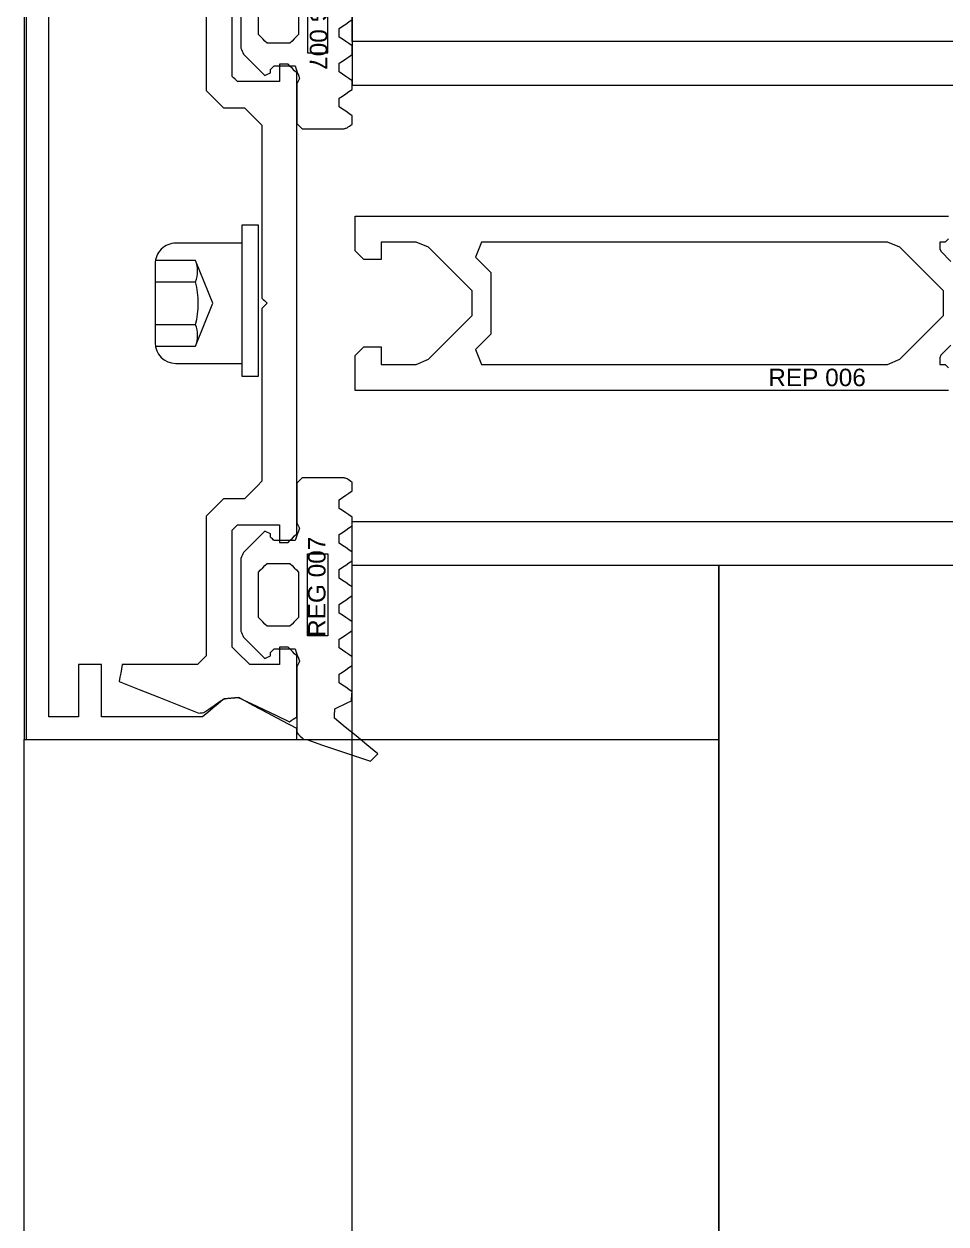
# Model space of a CAD drawing. Header units: millimetres. Extents: x 97 to 214665, y -4577 to 61202.
# Drawn here: x 189798.1 to 189850.9, y 22347.2 to 22416 of the extents above; entities that cross this region are included whole.
import ezdxf

# ---------------------------------------------------------------- set-up
doc = ezdxf.new("R2010")
doc.units = ezdxf.units.MM
for name, color, linetype, lineweight in [('A-GLAZ-____-MCUT', 151, 'Continuous', 9), ('A-GLAZ-____-OTLN', 151, 'Continuous', 9), ('A-GLAZ-CURT-OTLN', 52, 'Continuous', 9), ('A-GLAZ-CWMG-MCUT', 51, 'Continuous', 9), ('A-GLAZ-CWMG-OTLN', 51, 'Continuous', 9), ('G-XREF-____-OTLN', 8, 'Continuous', 9)]:
    doc.layers.add(name, color=color, linetype=linetype, lineweight=lineweight)
doc.styles.add('Arial', font='arial.ttf', dxfattribs={"height": 1})

# ---------------------------------------------------------------- blocks, each defined once
blk = doc.blocks.new('PNS_Панель прямоугольная2 - Нр_Стекло - 40мм-39389679-О_АИ_ПП_4_200_Целиком')
at = {"layer": 'A-GLAZ-____-OTLN', "lineweight": 5}
h = blk.add_hatch(dxfattribs=at)
h.set_pattern_fill('FP_125', color=256, style=0, pattern_type=2)
h.set_pattern_definition([(135, (21812.5, -132439.8), (-282.8427, -282.8427), [200, -600]), (135, (21912.5, -132639.8), (-282.8427, -282.8427), [600, -200]), (135, (22012.5, -132239.8), (-282.8427, -282.8427), [200, -600])])
h.paths.add_polyline_path([(472.5, 0), (472.5, 21), (462.5, 21), (462.5, 40), (-462.5, 40), (-462.5, 21), (-472.5, 21), (-472.5, 0), (462.5, 0)])
at = {"layer": 'A-GLAZ-____-MCUT', "color": 10, "lineweight": 5}
blk.add_line((472.5, 0), (-472.5, 0), dxfattribs=at)
at = {"layer": 'A-GLAZ-____-OTLN', "color": 10, "lineweight": 5}
blk.add_line((-472.5, 0), (472.5, 0), dxfattribs=at)
blk = doc.blocks.new('Прямоугольный импост - Рядовой 50х200-39389414-О_АИ_ПП_4_200_Целиком')
at = {"layer": 'A-GLAZ-CWMG-OTLN', "color": 10, "lineweight": 5}
for p, q in [((132300, 21449.999), (132300, 22374.999)), ((132318.8, 22374.999), (132339.8, 22374.999)), ((132318.8, 21449.999), (132318.8, 22374.999))]:
    blk.add_line(p, q, dxfattribs=at)
blk = doc.blocks.new('Прямоугольный импост - Рядовой 50х200-V84-О_АИ_ПП_4_200_Целиком')
at = {"layer": 'A-GLAZ-CWMG-MCUT', "color": 90}
for p, q in [((0, 39.8), (-50, 39.8)), ((-50, 39.8), (-50, 21)), ((-50, 21), (-40, 21)), ((-40, 21), (-40, -21)), ((-10, -21), (-10, 21)), ((-10, 21), (0, 21))]:
    blk.add_line(p, q, dxfattribs=at)
blk = doc.blocks.new('Прямоугольный импост - 200_dwg-17677014-О_АИ_ПП_4_200_Целиком')
at = {"layer": 'G-XREF-____-OTLN', "color": 10, "lineweight": 5}
for p, q in [((227995.227, 196719.511), (227995.227, 196721.831)), ((227997.677, 196719.511), (227997.677, 196721.831)), ((227994.193, 196719.511), (227998.711, 196719.511))]:
    blk.add_line(p, q, dxfattribs=at)
at = {"layer": 'G-XREF-____-OTLN', "color": 10, "lineweight": 5, "flags": 128}
for points in [[(227998.855, 196765.1), (227999.429, 196764.526), (227999.571, 196764.468), (227999.952, 196764.468), (227999.952, 196764.768), (228000.152, 196764.968)], [(228001.452, 196764.968), (228001.452, 196730.967), (227999.452, 196730.967), (227998.952, 196731.467), (227998.952, 196732.467), (227999.952, 196732.467), (227999.952, 196734.468), (227999.659, 196735.175), (227997.159, 196737.675), (227995.745, 196737.675), (227993.245, 196735.175), (227992.952, 196734.468), (227992.952, 196732.467), (227993.952, 196732.467), (227993.952, 196731.467), (227993.452, 196730.967), (227991.452, 196730.967), (227991.452, 196764.968)], [(227992.752, 196764.968), (227992.952, 196764.768), (227992.952, 196764.468), (227993.334, 196764.468), (227993.475, 196764.526), (227994.049, 196765.1)], [(227971.852, 196730.798), (227983.952, 196730.798), (227983.952, 196772.798), (227982.452, 196772.798)], [(228021.053, 196730.798), (228008.952, 196730.798), (228008.952, 196772.798), (228010.452, 196772.798)], [(228022.264, 196732.263), (228021.752, 196731.644), (228021.241, 196731.025), (228020.729, 196730.407), (228020.217, 196729.788)], [(228022.69, 196731.847), (228022.584, 196731.951), (228022.477, 196732.055), (228022.371, 196732.159), (228022.264, 196732.263)], [(228021.452, 196728.196), (228021.762, 196729.109), (228022.071, 196730.021), (228022.381, 196730.934), (228022.69, 196731.847)], [(227980.705, 196730.06), (227980.578, 196730.244), (227980.452, 196730.429), (227980.326, 196730.614), (227980.2, 196730.798)], [(227981.705, 196730.798), (227981.578, 196730.614), (227981.452, 196730.429), (227981.326, 196730.244), (227981.2, 196730.06)], [(227982.2, 196730.798), (227982.076, 196730.798), (227981.952, 196730.798), (227981.828, 196730.798), (227981.705, 196730.798)], [(227982.705, 196730.06), (227982.578, 196730.244), (227982.452, 196730.429), (227982.326, 196730.614), (227982.2, 196730.798)], [(227983.705, 196730.798), (227983.578, 196730.614), (227983.452, 196730.429), (227983.326, 196730.244), (227983.2, 196730.06)], [(227984.2, 196730.798), (227984.076, 196730.798), (227983.952, 196730.798), (227983.828, 196730.798), (227983.705, 196730.798)], [(227984.705, 196730.06), (227984.578, 196730.244), (227984.452, 196730.429), (227984.326, 196730.614), (227984.2, 196730.798)], [(227985.705, 196730.798), (227985.578, 196730.614), (227985.452, 196730.429), (227985.326, 196730.244), (227985.2, 196730.06)], [(227986.2, 196730.798), (227986.076, 196730.798), (227985.952, 196730.798), (227985.828, 196730.798), (227985.705, 196730.798)], [(227986.4, 196730.506), (227986.35, 196730.579), (227986.3, 196730.652), (227986.25, 196730.725), (227986.2, 196730.798)], [(228006.705, 196730.798), (228006.655, 196730.725), (228006.605, 196730.652), (228006.555, 196730.579), (228006.505, 196730.506)], [(228007.2, 196730.798), (228007.076, 196730.798), (228006.952, 196730.798), (228006.828, 196730.798), (228006.705, 196730.798)], [(228007.705, 196730.06), (228007.578, 196730.244), (228007.452, 196730.429), (228007.326, 196730.614), (228007.2, 196730.798)], [(228008.705, 196730.798), (228008.578, 196730.614), (228008.452, 196730.429), (228008.326, 196730.244), (228008.2, 196730.06)], [(228009.2, 196730.798), (228009.076, 196730.798), (228008.952, 196730.798), (228008.828, 196730.798), (228008.705, 196730.798)], [(228009.705, 196730.06), (228009.578, 196730.244), (228009.452, 196730.429), (228009.326, 196730.614), (228009.2, 196730.798)], [(228010.705, 196730.798), (228010.578, 196730.614), (228010.452, 196730.429), (228010.326, 196730.244), (228010.2, 196730.06)], [(228011.2, 196730.798), (228011.076, 196730.798), (228010.952, 196730.798), (228010.828, 196730.798), (228010.705, 196730.798)], [(228011.705, 196730.06), (228011.578, 196730.244), (228011.452, 196730.429), (228011.326, 196730.614), (228011.2, 196730.798)], [(228012.705, 196730.798), (228012.578, 196730.614), (228012.452, 196730.429), (228012.326, 196730.244), (228012.2, 196730.06)], [(228013.2, 196730.798), (228013.076, 196730.798), (228012.952, 196730.798), (228012.828, 196730.798), (228012.705, 196730.798)], [(228013.705, 196730.06), (228013.578, 196730.244), (228013.452, 196730.429), (228013.326, 196730.614), (228013.2, 196730.798)], [(228014.705, 196730.798), (228014.578, 196730.614), (228014.452, 196730.429), (228014.326, 196730.244), (228014.2, 196730.06)], [(228015.2, 196730.798), (228015.076, 196730.798), (228014.952, 196730.798), (228014.828, 196730.798), (228014.705, 196730.798)], [(228015.705, 196730.06), (228015.578, 196730.244), (228015.452, 196730.429), (228015.326, 196730.614), (228015.2, 196730.798)], [(228016.705, 196730.798), (228016.578, 196730.614), (228016.452, 196730.429), (228016.326, 196730.244), (228016.2, 196730.06)], [(228017.2, 196730.798), (228017.076, 196730.798), (228016.952, 196730.798), (228016.828, 196730.798), (228016.705, 196730.798)], [(228017.705, 196730.06), (228017.578, 196730.244), (228017.452, 196730.429), (228017.326, 196730.614), (228017.2, 196730.798)], [(228018.705, 196730.798), (228018.578, 196730.614), (228018.452, 196730.429), (228018.326, 196730.244), (228018.2, 196730.06)], [(228019.223, 196730.759), (228019.093, 196730.768), (228018.964, 196730.778), (228018.834, 196730.788), (228018.705, 196730.798)], [(227986.452, 196730.336), (227986.439, 196730.379), (227986.426, 196730.421), (227986.413, 196730.463), (227986.4, 196730.506)], [(227986.452, 196727.929), (227986.452, 196728.531), (227986.452, 196729.133), (227986.452, 196729.735), (227986.452, 196730.336)], [(228006.505, 196730.506), (228006.491, 196730.463), (228006.478, 196730.421), (228006.465, 196730.379), (228006.452, 196730.336)], [(228006.452, 196730.336), (228006.452, 196729.735), (228006.452, 196729.133), (228006.452, 196728.531), (228006.452, 196727.929)], [(228019.682, 196729.8), (228019.567, 196730.039), (228019.452, 196730.279), (228019.338, 196730.519), (228019.223, 196730.759)], [(227981.2, 196730.06), (227981.076, 196730.06), (227980.952, 196730.06), (227980.828, 196730.06), (227980.705, 196730.06)], [(227983.2, 196730.06), (227983.076, 196730.06), (227982.952, 196730.06), (227982.828, 196730.06), (227982.705, 196730.06)], [(227985.2, 196730.06), (227985.076, 196730.06), (227984.952, 196730.06), (227984.828, 196730.06), (227984.705, 196730.06)], [(228008.2, 196730.06), (228008.076, 196730.06), (228007.952, 196730.06), (228007.828, 196730.06), (228007.705, 196730.06)], [(228010.2, 196730.06), (228010.076, 196730.06), (228009.952, 196730.06), (228009.828, 196730.06), (228009.705, 196730.06)], [(228012.2, 196730.06), (228012.076, 196730.06), (228011.952, 196730.06), (228011.828, 196730.06), (228011.705, 196730.06)], [(228014.2, 196730.06), (228014.076, 196730.06), (228013.952, 196730.06), (228013.828, 196730.06), (228013.705, 196730.06)], [(228016.2, 196730.06), (228016.076, 196730.06), (228015.952, 196730.06), (228015.828, 196730.06), (228015.705, 196730.06)], [(228018.2, 196730.06), (228018.076, 196730.06), (228017.952, 196730.06), (228017.828, 196730.06), (228017.705, 196730.06)], [(228020.217, 196729.788), (228020.083, 196729.791), (228019.949, 196729.794), (228019.815, 196729.797), (228019.682, 196729.8)], [(228021.452, 196728.029), (228021.452, 196728.071), (228021.452, 196728.113), (228021.452, 196728.154), (228021.452, 196728.196)], [(227978.452, 196727.729), (227979.102, 196727.729), (227979.752, 196727.729), (227980.402, 196727.729), (227981.052, 196727.729)], [(227981.052, 196727.729), (227981.177, 196727.604), (227981.302, 196727.479), (227981.427, 196727.354), (227981.552, 196727.229)], [(227983.252, 196727.629), (227983.127, 196727.504), (227983.002, 196727.379), (227982.877, 196727.254), (227982.752, 196727.129)], [(227982.852, 196727.531), (227983.031, 196727.594), (227983.209, 196727.656), (227983.387, 196727.718), (227983.565, 196727.78)], [(227982.852, 196726.329), (227982.852, 196726.63), (227982.852, 196726.93), (227982.852, 196727.231), (227982.852, 196727.531)], [(228009.652, 196727.629), (228003.052, 196727.629), (227996.452, 196727.629), (227989.852, 196727.629), (227983.252, 196727.629)], [(227983.565, 196727.78), (227983.644, 196727.742), (227983.722, 196727.705), (227983.8, 196727.667), (227983.879, 196727.629)], [(227983.879, 196727.629), (227984.447, 196727.629), (227985.015, 196727.629), (227985.584, 196727.629), (227986.152, 196727.629)], [(227986.152, 196727.629), (227986.227, 196727.704), (227986.302, 196727.779), (227986.377, 196727.854), (227986.452, 196727.929)], [(228006.452, 196727.929), (228006.527, 196727.854), (228006.602, 196727.779), (228006.677, 196727.704), (228006.752, 196727.629)], [(228006.752, 196727.629), (228007.321, 196727.629), (228007.889, 196727.629), (228008.457, 196727.629), (228009.026, 196727.629)], [(228009.026, 196727.629), (228009.104, 196727.667), (228009.182, 196727.705), (228009.261, 196727.742), (228009.339, 196727.78)], [(228009.339, 196727.78), (228009.517, 196727.718), (228009.696, 196727.656), (228009.874, 196727.594), (228010.052, 196727.531)], [(228010.152, 196727.129), (228010.027, 196727.254), (228009.902, 196727.379), (228009.777, 196727.504), (228009.652, 196727.629)], [(228010.052, 196727.531), (228010.052, 196727.231), (228010.052, 196726.93), (228010.052, 196726.63), (228010.052, 196726.329)], [(228011.352, 196727.229), (228011.477, 196727.354), (228011.602, 196727.479), (228011.727, 196727.604), (228011.852, 196727.729)], [(228011.852, 196727.729), (228012.502, 196727.729), (228013.152, 196727.729), (228013.802, 196727.729), (228014.452, 196727.729)], [(228014.452, 196727.729), (228014.577, 196727.604), (228014.702, 196727.479), (228014.827, 196727.354), (228014.952, 196727.229)], [(228016.652, 196727.629), (228016.527, 196727.504), (228016.402, 196727.379), (228016.277, 196727.254), (228016.152, 196727.129)], [(228016.252, 196727.531), (228016.431, 196727.594), (228016.609, 196727.656), (228016.787, 196727.718), (228016.965, 196727.78)], [(228016.252, 196726.329), (228016.252, 196726.63), (228016.252, 196726.93), (228016.252, 196727.231), (228016.252, 196727.531)], [(228020.152, 196727.629), (228019.277, 196727.629), (228018.402, 196727.629), (228017.527, 196727.629), (228016.652, 196727.629)], [(228016.965, 196727.78), (228017.044, 196727.742), (228017.122, 196727.705), (228017.2, 196727.667), (228017.279, 196727.629)], [(228017.279, 196727.629), (228018.222, 196727.629), (228019.165, 196727.629), (228020.109, 196727.629), (228021.052, 196727.629)], [(228020.812, 196727.629), (228020.37, 196726.798), (228019.929, 196725.967), (228019.487, 196725.136), (228019.046, 196724.304)], [(228020.423, 196727.2), (228020.355, 196727.307), (228020.288, 196727.415), (228020.22, 196727.522), (228020.152, 196727.629)], [(228021.452, 196727.629), (228021.292, 196727.629), (228021.132, 196727.629), (228020.972, 196727.629), (228020.812, 196727.629)], [(228021.052, 196727.629), (228021.152, 196727.729), (228021.252, 196727.829), (228021.352, 196727.929), (228021.452, 196728.029)], [(228021.452, 196712.129), (228021.452, 196716.004), (228021.452, 196719.879), (228021.452, 196723.754), (228021.452, 196727.629)], [(227981.552, 196727.229), (227981.552, 196726.904), (227981.552, 196726.579), (227981.552, 196726.254), (227981.552, 196725.929)], [(227982.752, 196727.129), (227982.752, 196727.004), (227982.752, 196726.879), (227982.752, 196726.754), (227982.752, 196726.629)], [(228010.152, 196726.629), (228010.152, 196726.754), (228010.152, 196726.879), (228010.152, 196727.004), (228010.152, 196727.129)], [(228011.352, 196725.929), (228011.352, 196726.254), (228011.352, 196726.579), (228011.352, 196726.904), (228011.352, 196727.229)], [(228014.952, 196727.229), (228014.952, 196726.904), (228014.952, 196726.579), (228014.952, 196726.254), (228014.952, 196725.929)], [(228016.152, 196727.129), (228016.152, 196727.004), (228016.152, 196726.879), (228016.152, 196726.754), (228016.152, 196726.629)], [(228019.03, 196724.273), (228019.378, 196725.005), (228019.726, 196725.736), (228020.075, 196726.468), (228020.423, 196727.2)], [(227982.752, 196726.629), (227983.002, 196726.629), (227983.252, 196726.629), (227983.502, 196726.629), (227983.752, 196726.629)], [(227983.052, 196726.129), (227983.002, 196726.179), (227982.952, 196726.229), (227982.902, 196726.279), (227982.852, 196726.329)], [(227983.252, 196726.129), (227983.202, 196726.129), (227983.152, 196726.129), (227983.102, 196726.129), (227983.052, 196726.129)], [(227983.394, 196725.788), (227983.358, 196725.873), (227983.323, 196725.958), (227983.288, 196726.044), (227983.252, 196726.129)], [(227983.752, 196726.629), (227983.752, 196726.029), (227983.752, 196725.429), (227983.752, 196724.829), (227983.752, 196724.229)], [(228009.152, 196724.229), (228009.152, 196724.829), (228009.152, 196725.429), (228009.152, 196726.029), (228009.152, 196726.629)], [(228009.152, 196726.629), (228009.402, 196726.629), (228009.652, 196726.629), (228009.902, 196726.629), (228010.152, 196726.629)], [(228009.652, 196726.129), (228009.617, 196726.044), (228009.582, 196725.958), (228009.546, 196725.873), (228009.511, 196725.788)], [(228009.852, 196726.129), (228009.802, 196726.129), (228009.752, 196726.129), (228009.702, 196726.129), (228009.652, 196726.129)], [(228010.052, 196726.329), (228010.002, 196726.279), (228009.952, 196726.229), (228009.902, 196726.179), (228009.852, 196726.129)], [(228016.152, 196726.629), (228016.402, 196726.629), (228016.652, 196726.629), (228016.902, 196726.629), (228017.152, 196726.629)], [(228016.452, 196726.129), (228016.402, 196726.179), (228016.352, 196726.229), (228016.302, 196726.279), (228016.252, 196726.329)], [(228016.652, 196726.129), (228016.602, 196726.129), (228016.552, 196726.129), (228016.502, 196726.129), (228016.452, 196726.129)], [(228016.794, 196725.788), (228016.758, 196725.873), (228016.723, 196725.958), (228016.688, 196726.044), (228016.652, 196726.129)], [(228017.152, 196726.629), (228017.152, 196726.204), (228017.152, 196725.779), (228017.152, 196725.354), (228017.152, 196724.929)], [(227981.052, 196725.429), (227980.402, 196725.429), (227979.752, 196725.429), (227979.102, 196725.429), (227978.452, 196725.429)], [(227981.552, 196725.929), (227981.427, 196725.804), (227981.302, 196725.679), (227981.177, 196725.554), (227981.052, 196725.429)], [(227982.182, 196724.575), (227982.485, 196724.879), (227982.788, 196725.182), (227983.091, 196725.485), (227983.394, 196725.788)], [(227985.252, 196724.629), (227985.502, 196724.879), (227985.752, 196725.129), (227986.002, 196725.379), (227986.252, 196725.629)], [(227986.252, 196725.629), (227988.727, 196725.629), (227991.202, 196725.629), (227993.677, 196725.629), (227996.152, 196725.629)], [(227996.152, 196725.629), (227996.227, 196725.704), (227996.302, 196725.779), (227996.377, 196725.854), (227996.452, 196725.929)], [(227996.452, 196725.929), (227996.527, 196725.854), (227996.602, 196725.779), (227996.677, 196725.704), (227996.752, 196725.629)], [(227996.752, 196725.629), (227999.227, 196725.629), (228001.702, 196725.629), (228004.177, 196725.629), (228006.652, 196725.629)], [(228006.652, 196725.629), (228006.902, 196725.379), (228007.152, 196725.129), (228007.402, 196724.879), (228007.652, 196724.629)], [(228009.511, 196725.788), (228009.814, 196725.485), (228010.117, 196725.182), (228010.42, 196724.879), (228010.723, 196724.575)], [(228011.852, 196725.429), (228011.727, 196725.554), (228011.602, 196725.679), (228011.477, 196725.804), (228011.352, 196725.929)], [(228014.452, 196725.429), (228013.802, 196725.429), (228013.152, 196725.429), (228012.502, 196725.429), (228011.852, 196725.429)], [(228014.952, 196725.929), (228014.827, 196725.804), (228014.702, 196725.679), (228014.577, 196725.554), (228014.452, 196725.429)], [(228015.582, 196724.575), (228015.885, 196724.879), (228016.188, 196725.182), (228016.491, 196725.485), (228016.794, 196725.788)], [(227985.252, 196723.429), (227985.252, 196723.729), (227985.252, 196724.029), (227985.252, 196724.329), (227985.252, 196724.629)], [(228007.652, 196724.629), (228007.652, 196724.329), (228007.652, 196724.029), (228007.652, 196723.729), (228007.652, 196723.429)], [(228017.152, 196724.929), (228016.902, 196724.679), (228016.652, 196724.429), (228016.402, 196724.179), (228016.152, 196723.929)], [(227983.452, 196723.929), (227981.777, 196723.929), (227980.102, 196723.929), (227978.427, 196723.929), (227976.752, 196723.929)], [(227977.676, 196724.429), (227978.714, 196724.429), (227979.752, 196724.429), (227980.79, 196724.429), (227981.828, 196724.429)], [(227981.828, 196724.429), (227981.916, 196724.466), (227982.005, 196724.502), (227982.093, 196724.539), (227982.182, 196724.575)], [(227983.752, 196724.229), (227983.677, 196724.154), (227983.602, 196724.079), (227983.527, 196724.004), (227983.452, 196723.929)], [(227999.897, 196720.696), (227999.897, 196724.496), (227993.008, 196724.496), (227993.008, 196720.696)], [(228009.452, 196723.929), (228009.377, 196724.004), (228009.302, 196724.079), (228009.227, 196724.154), (228009.152, 196724.229)], [(228016.152, 196723.929), (228014.477, 196723.929), (228012.802, 196723.929), (228011.127, 196723.929), (228009.452, 196723.929)], [(228010.723, 196724.575), (228010.811, 196724.539), (228010.9, 196724.502), (228010.988, 196724.466), (228011.076, 196724.429)], [(228011.076, 196724.429), (228012.114, 196724.429), (228013.152, 196724.429), (228014.19, 196724.429), (228015.228, 196724.429)], [(228015.228, 196724.429), (228015.316, 196724.466), (228015.405, 196724.502), (228015.493, 196724.539), (228015.582, 196724.575)], [(228019.092, 196723.477), (228019.077, 196723.676), (228019.061, 196723.875), (228019.045, 196724.074), (228019.03, 196724.273)], [(228019.046, 196724.304), (228019.07, 196724.081), (228019.095, 196723.857), (228019.119, 196723.633), (228019.144, 196723.409)], [(227984.252, 196722.429), (227984.502, 196722.679), (227984.752, 196722.929), (227985.002, 196723.179), (227985.252, 196723.429)], [(228007.652, 196723.429), (228007.902, 196723.179), (228008.152, 196722.929), (228008.402, 196722.679), (228008.652, 196722.429)], [(228019.9, 196722.299), (228019.698, 196722.593), (228019.496, 196722.888), (228019.294, 196723.182), (228019.092, 196723.477)], [(228019.144, 196723.409), (228019.396, 196723.114), (228019.648, 196722.819), (228019.9, 196722.524), (228020.152, 196722.229)], [(227998.902, 196719.511), (227998.902, 196721.831), (227996.452, 196722.814), (227994.002, 196721.831), (227994.002, 196719.511)], [(227976.252, 196722.429), (227978.252, 196722.429), (227980.252, 196722.429), (227982.252, 196722.429), (227984.252, 196722.429)], [(228008.652, 196722.429), (228010.652, 196722.429), (228012.652, 196722.429), (228014.652, 196722.429), (228016.652, 196722.429)], [(228016.652, 196722.429), (228016.777, 196722.304), (228016.902, 196722.179), (228017.027, 196722.054), (228017.152, 196721.929)], [(228017.152, 196721.929), (228017.152, 196720.854), (228017.152, 196719.779), (228017.152, 196718.704), (228017.152, 196717.629)], [(228018.117, 196717.445), (228018.571, 196718.588), (228019.024, 196719.732), (228019.478, 196720.875), (228019.931, 196722.018)], [(228019.931, 196722.018), (228019.923, 196722.088), (228019.915, 196722.159), (228019.908, 196722.229), (228019.9, 196722.299)], [(228020.152, 196722.229), (228020.152, 196720.779), (228020.152, 196719.329), (228020.152, 196717.879), (228020.152, 196716.429)], [(228017.152, 196717.629), (228017.393, 196717.583), (228017.635, 196717.537), (228017.876, 196717.491), (228018.117, 196717.445)], [(228020.152, 196716.429), (228019.402, 196716.429), (228018.652, 196716.429), (228017.902, 196716.429), (228017.152, 196716.429)], [(228017.152, 196716.429), (228017.152, 196716.104), (228017.152, 196715.779), (228017.152, 196715.454), (228017.152, 196715.129)], [(228017.152, 196715.129), (228017.902, 196715.129), (228018.652, 196715.129), (228019.402, 196715.129), (228020.152, 196715.129)], [(228020.152, 196715.129), (228020.152, 196714.704), (228020.152, 196714.279), (228020.152, 196713.854), (228020.152, 196713.429)], [(228020.152, 196713.429), (228008.302, 196713.429), (227996.452, 196713.429), (227984.602, 196713.429), (227972.752, 196713.429)], [(227971.452, 196712.129), (227983.952, 196712.129), (227996.452, 196712.129), (228008.952, 196712.129), (228021.452, 196712.129)]]:
    blk.add_lwpolyline(points, dxfattribs=at)
for points in [[(227998.22, 196738.735), (227999.099, 196737.857), (227999.952, 196738.21), (227999.952, 196761.468), (227999.659, 196762.175), (227997.159, 196764.675), (227995.745, 196764.675), (227993.245, 196762.175), (227992.952, 196761.468), (227992.952, 196738.21), (227993.806, 196737.857), (227994.684, 196738.735)], [(227982.102, 196728.241), (227982.102, 196729.41), (227977.402, 196729.41), (227977.402, 196728.241)], [(228010.802, 196728.241), (228010.802, 196729.41), (228015.502, 196729.41), (228015.502, 196728.241)], [(227991.956, 196724.496), (227991.956, 196725.417), (228000.648, 196725.417), (228000.648, 196724.496)]]:
    blk.add_lwpolyline(points, close=True, dxfattribs=at)
at = {"layer": 'G-XREF-____-OTLN', "color": 10, "lineweight": 5}
for centre, radius, start, end in [((227994.615, 196720.278), 1.669, 68.47275, 111.52725), ((227996.452, 196716.781), 5.196, 76.36435, 103.63565), ((227998.29, 196720.278), 1.669, 68.47275, 111.52725), ((227994.193, 196720.696), 1.186, 180, 270), ((227998.711, 196720.696), 1.186, 270, 0)]:
    blk.add_arc(centre, radius, start, end, dxfattribs=at)
blk = doc.blocks.new('Прямоугольный импост - 200_dwg-V118-О_АИ_ПП_4_200_Целиком')
at = {"layer": 'G-XREF-____-OTLN', "color": 10, "lineweight": 5}
for p, q in [((227995.227, 196719.511), (227995.227, 196721.831)), ((227997.677, 196719.511), (227997.677, 196721.831)), ((227994.193, 196719.511), (227998.711, 196719.511))]:
    blk.add_line(p, q, dxfattribs=at)
at = {"layer": 'G-XREF-____-OTLN', "color": 10, "lineweight": 5, "flags": 128}
for points in [[(227998.855, 196765.1), (227999.429, 196764.526), (227999.571, 196764.468), (227999.952, 196764.468), (227999.952, 196764.768), (228000.152, 196764.968)], [(228001.452, 196764.968), (228001.452, 196730.967), (227999.452, 196730.967), (227998.952, 196731.467), (227998.952, 196732.467), (227999.952, 196732.467), (227999.952, 196734.468), (227999.659, 196735.175), (227997.159, 196737.675), (227995.745, 196737.675), (227993.245, 196735.175), (227992.952, 196734.468), (227992.952, 196732.467), (227993.952, 196732.467), (227993.952, 196731.467), (227993.452, 196730.967), (227991.452, 196730.967), (227991.452, 196764.968)], [(227992.752, 196764.968), (227992.952, 196764.768), (227992.952, 196764.468), (227993.334, 196764.468), (227993.475, 196764.526), (227994.049, 196765.1)], [(227971.852, 196730.798), (227983.952, 196730.798), (227983.952, 196772.798), (227982.452, 196772.798)], [(228021.053, 196730.798), (228008.952, 196730.798), (228008.952, 196772.798), (228010.452, 196772.798)], [(228022.264, 196732.263), (228021.752, 196731.644), (228021.241, 196731.025), (228020.729, 196730.407), (228020.217, 196729.788)], [(228022.69, 196731.847), (228022.584, 196731.951), (228022.477, 196732.055), (228022.371, 196732.159), (228022.264, 196732.263)], [(228021.452, 196728.196), (228021.762, 196729.109), (228022.071, 196730.021), (228022.381, 196730.934), (228022.69, 196731.847)], [(227980.705, 196730.06), (227980.578, 196730.244), (227980.452, 196730.429), (227980.326, 196730.614), (227980.2, 196730.798)], [(227981.705, 196730.798), (227981.578, 196730.614), (227981.452, 196730.429), (227981.326, 196730.244), (227981.2, 196730.06)], [(227982.2, 196730.798), (227982.076, 196730.798), (227981.952, 196730.798), (227981.828, 196730.798), (227981.705, 196730.798)], [(227982.705, 196730.06), (227982.578, 196730.244), (227982.452, 196730.429), (227982.326, 196730.614), (227982.2, 196730.798)], [(227983.705, 196730.798), (227983.578, 196730.614), (227983.452, 196730.429), (227983.326, 196730.244), (227983.2, 196730.06)], [(227984.2, 196730.798), (227984.076, 196730.798), (227983.952, 196730.798), (227983.828, 196730.798), (227983.705, 196730.798)], [(227984.705, 196730.06), (227984.578, 196730.244), (227984.452, 196730.429), (227984.326, 196730.614), (227984.2, 196730.798)], [(227985.705, 196730.798), (227985.578, 196730.614), (227985.452, 196730.429), (227985.326, 196730.244), (227985.2, 196730.06)], [(227986.2, 196730.798), (227986.076, 196730.798), (227985.952, 196730.798), (227985.828, 196730.798), (227985.705, 196730.798)], [(227986.4, 196730.506), (227986.35, 196730.579), (227986.3, 196730.652), (227986.25, 196730.725), (227986.2, 196730.798)], [(228006.705, 196730.798), (228006.655, 196730.725), (228006.605, 196730.652), (228006.555, 196730.579), (228006.505, 196730.506)], [(228007.2, 196730.798), (228007.076, 196730.798), (228006.952, 196730.798), (228006.828, 196730.798), (228006.705, 196730.798)], [(228007.705, 196730.06), (228007.578, 196730.244), (228007.452, 196730.429), (228007.326, 196730.614), (228007.2, 196730.798)], [(228008.705, 196730.798), (228008.578, 196730.614), (228008.452, 196730.429), (228008.326, 196730.244), (228008.2, 196730.06)], [(228009.2, 196730.798), (228009.076, 196730.798), (228008.952, 196730.798), (228008.828, 196730.798), (228008.705, 196730.798)], [(228009.705, 196730.06), (228009.578, 196730.244), (228009.452, 196730.429), (228009.326, 196730.614), (228009.2, 196730.798)], [(228010.705, 196730.798), (228010.578, 196730.614), (228010.452, 196730.429), (228010.326, 196730.244), (228010.2, 196730.06)], [(228011.2, 196730.798), (228011.076, 196730.798), (228010.952, 196730.798), (228010.828, 196730.798), (228010.705, 196730.798)], [(228011.705, 196730.06), (228011.578, 196730.244), (228011.452, 196730.429), (228011.326, 196730.614), (228011.2, 196730.798)], [(228012.705, 196730.798), (228012.578, 196730.614), (228012.452, 196730.429), (228012.326, 196730.244), (228012.2, 196730.06)], [(228013.2, 196730.798), (228013.076, 196730.798), (228012.952, 196730.798), (228012.828, 196730.798), (228012.705, 196730.798)], [(228013.705, 196730.06), (228013.578, 196730.244), (228013.452, 196730.429), (228013.326, 196730.614), (228013.2, 196730.798)], [(228014.705, 196730.798), (228014.578, 196730.614), (228014.452, 196730.429), (228014.326, 196730.244), (228014.2, 196730.06)], [(228015.2, 196730.798), (228015.076, 196730.798), (228014.952, 196730.798), (228014.828, 196730.798), (228014.705, 196730.798)], [(228015.705, 196730.06), (228015.578, 196730.244), (228015.452, 196730.429), (228015.326, 196730.614), (228015.2, 196730.798)], [(228016.705, 196730.798), (228016.578, 196730.614), (228016.452, 196730.429), (228016.326, 196730.244), (228016.2, 196730.06)], [(228017.2, 196730.798), (228017.076, 196730.798), (228016.952, 196730.798), (228016.828, 196730.798), (228016.705, 196730.798)], [(228017.705, 196730.06), (228017.578, 196730.244), (228017.452, 196730.429), (228017.326, 196730.614), (228017.2, 196730.798)], [(228018.705, 196730.798), (228018.578, 196730.614), (228018.452, 196730.429), (228018.326, 196730.244), (228018.2, 196730.06)], [(228019.223, 196730.759), (228019.093, 196730.768), (228018.964, 196730.778), (228018.834, 196730.788), (228018.705, 196730.798)], [(227986.452, 196730.336), (227986.439, 196730.379), (227986.426, 196730.421), (227986.413, 196730.463), (227986.4, 196730.506)], [(227986.452, 196727.929), (227986.452, 196728.531), (227986.452, 196729.133), (227986.452, 196729.735), (227986.452, 196730.336)], [(228006.505, 196730.506), (228006.491, 196730.463), (228006.478, 196730.421), (228006.465, 196730.379), (228006.452, 196730.336)], [(228006.452, 196730.336), (228006.452, 196729.735), (228006.452, 196729.133), (228006.452, 196728.531), (228006.452, 196727.929)], [(228019.682, 196729.8), (228019.567, 196730.039), (228019.452, 196730.279), (228019.338, 196730.519), (228019.223, 196730.759)], [(227981.2, 196730.06), (227981.076, 196730.06), (227980.952, 196730.06), (227980.828, 196730.06), (227980.705, 196730.06)], [(227983.2, 196730.06), (227983.076, 196730.06), (227982.952, 196730.06), (227982.828, 196730.06), (227982.705, 196730.06)], [(227985.2, 196730.06), (227985.076, 196730.06), (227984.952, 196730.06), (227984.828, 196730.06), (227984.705, 196730.06)], [(228008.2, 196730.06), (228008.076, 196730.06), (228007.952, 196730.06), (228007.828, 196730.06), (228007.705, 196730.06)], [(228010.2, 196730.06), (228010.076, 196730.06), (228009.952, 196730.06), (228009.828, 196730.06), (228009.705, 196730.06)], [(228012.2, 196730.06), (228012.076, 196730.06), (228011.952, 196730.06), (228011.828, 196730.06), (228011.705, 196730.06)], [(228014.2, 196730.06), (228014.076, 196730.06), (228013.952, 196730.06), (228013.828, 196730.06), (228013.705, 196730.06)], [(228016.2, 196730.06), (228016.076, 196730.06), (228015.952, 196730.06), (228015.828, 196730.06), (228015.705, 196730.06)], [(228018.2, 196730.06), (228018.076, 196730.06), (228017.952, 196730.06), (228017.828, 196730.06), (228017.705, 196730.06)], [(228020.217, 196729.788), (228020.083, 196729.791), (228019.949, 196729.794), (228019.815, 196729.797), (228019.682, 196729.8)], [(228021.452, 196728.029), (228021.452, 196728.071), (228021.452, 196728.113), (228021.452, 196728.154), (228021.452, 196728.196)], [(227978.452, 196727.729), (227979.102, 196727.729), (227979.752, 196727.729), (227980.402, 196727.729), (227981.052, 196727.729)], [(227981.052, 196727.729), (227981.177, 196727.604), (227981.302, 196727.479), (227981.427, 196727.354), (227981.552, 196727.229)], [(227983.252, 196727.629), (227983.127, 196727.504), (227983.002, 196727.379), (227982.877, 196727.254), (227982.752, 196727.129)], [(227982.852, 196727.531), (227983.031, 196727.594), (227983.209, 196727.656), (227983.387, 196727.718), (227983.565, 196727.78)], [(227982.852, 196726.329), (227982.852, 196726.63), (227982.852, 196726.93), (227982.852, 196727.231), (227982.852, 196727.531)], [(228009.652, 196727.629), (228003.052, 196727.629), (227996.452, 196727.629), (227989.852, 196727.629), (227983.252, 196727.629)], [(227983.565, 196727.78), (227983.644, 196727.742), (227983.722, 196727.705), (227983.8, 196727.667), (227983.879, 196727.629)], [(227983.879, 196727.629), (227984.447, 196727.629), (227985.015, 196727.629), (227985.584, 196727.629), (227986.152, 196727.629)], [(227986.152, 196727.629), (227986.227, 196727.704), (227986.302, 196727.779), (227986.377, 196727.854), (227986.452, 196727.929)], [(228006.452, 196727.929), (228006.527, 196727.854), (228006.602, 196727.779), (228006.677, 196727.704), (228006.752, 196727.629)], [(228006.752, 196727.629), (228007.321, 196727.629), (228007.889, 196727.629), (228008.457, 196727.629), (228009.026, 196727.629)], [(228009.026, 196727.629), (228009.104, 196727.667), (228009.182, 196727.705), (228009.261, 196727.742), (228009.339, 196727.78)], [(228009.339, 196727.78), (228009.517, 196727.718), (228009.696, 196727.656), (228009.874, 196727.594), (228010.052, 196727.531)], [(228010.152, 196727.129), (228010.027, 196727.254), (228009.902, 196727.379), (228009.777, 196727.504), (228009.652, 196727.629)], [(228010.052, 196727.531), (228010.052, 196727.231), (228010.052, 196726.93), (228010.052, 196726.63), (228010.052, 196726.329)], [(228011.352, 196727.229), (228011.477, 196727.354), (228011.602, 196727.479), (228011.727, 196727.604), (228011.852, 196727.729)], [(228011.852, 196727.729), (228012.502, 196727.729), (228013.152, 196727.729), (228013.802, 196727.729), (228014.452, 196727.729)], [(228014.452, 196727.729), (228014.577, 196727.604), (228014.702, 196727.479), (228014.827, 196727.354), (228014.952, 196727.229)], [(228016.652, 196727.629), (228016.527, 196727.504), (228016.402, 196727.379), (228016.277, 196727.254), (228016.152, 196727.129)], [(228016.252, 196727.531), (228016.431, 196727.594), (228016.609, 196727.656), (228016.787, 196727.718), (228016.965, 196727.78)], [(228016.252, 196726.329), (228016.252, 196726.63), (228016.252, 196726.93), (228016.252, 196727.231), (228016.252, 196727.531)], [(228020.152, 196727.629), (228019.277, 196727.629), (228018.402, 196727.629), (228017.527, 196727.629), (228016.652, 196727.629)], [(228016.965, 196727.78), (228017.044, 196727.742), (228017.122, 196727.705), (228017.2, 196727.667), (228017.279, 196727.629)], [(228017.279, 196727.629), (228018.222, 196727.629), (228019.165, 196727.629), (228020.109, 196727.629), (228021.052, 196727.629)], [(228020.812, 196727.629), (228020.37, 196726.798), (228019.929, 196725.967), (228019.487, 196725.136), (228019.046, 196724.304)], [(228020.423, 196727.2), (228020.355, 196727.307), (228020.288, 196727.415), (228020.22, 196727.522), (228020.152, 196727.629)], [(228021.452, 196727.629), (228021.292, 196727.629), (228021.132, 196727.629), (228020.972, 196727.629), (228020.812, 196727.629)], [(228021.052, 196727.629), (228021.152, 196727.729), (228021.252, 196727.829), (228021.352, 196727.929), (228021.452, 196728.029)], [(228021.452, 196712.129), (228021.452, 196716.004), (228021.452, 196719.879), (228021.452, 196723.754), (228021.452, 196727.629)], [(227981.552, 196727.229), (227981.552, 196726.904), (227981.552, 196726.579), (227981.552, 196726.254), (227981.552, 196725.929)], [(227982.752, 196727.129), (227982.752, 196727.004), (227982.752, 196726.879), (227982.752, 196726.754), (227982.752, 196726.629)], [(228010.152, 196726.629), (228010.152, 196726.754), (228010.152, 196726.879), (228010.152, 196727.004), (228010.152, 196727.129)], [(228011.352, 196725.929), (228011.352, 196726.254), (228011.352, 196726.579), (228011.352, 196726.904), (228011.352, 196727.229)], [(228014.952, 196727.229), (228014.952, 196726.904), (228014.952, 196726.579), (228014.952, 196726.254), (228014.952, 196725.929)], [(228016.152, 196727.129), (228016.152, 196727.004), (228016.152, 196726.879), (228016.152, 196726.754), (228016.152, 196726.629)], [(228019.03, 196724.273), (228019.378, 196725.005), (228019.726, 196725.736), (228020.075, 196726.468), (228020.423, 196727.2)], [(227982.752, 196726.629), (227983.002, 196726.629), (227983.252, 196726.629), (227983.502, 196726.629), (227983.752, 196726.629)], [(227983.052, 196726.129), (227983.002, 196726.179), (227982.952, 196726.229), (227982.902, 196726.279), (227982.852, 196726.329)], [(227983.252, 196726.129), (227983.202, 196726.129), (227983.152, 196726.129), (227983.102, 196726.129), (227983.052, 196726.129)], [(227983.394, 196725.788), (227983.358, 196725.873), (227983.323, 196725.958), (227983.288, 196726.044), (227983.252, 196726.129)], [(227983.752, 196726.629), (227983.752, 196726.029), (227983.752, 196725.429), (227983.752, 196724.829), (227983.752, 196724.229)], [(228009.152, 196724.229), (228009.152, 196724.829), (228009.152, 196725.429), (228009.152, 196726.029), (228009.152, 196726.629)], [(228009.152, 196726.629), (228009.402, 196726.629), (228009.652, 196726.629), (228009.902, 196726.629), (228010.152, 196726.629)], [(228009.652, 196726.129), (228009.617, 196726.044), (228009.582, 196725.958), (228009.546, 196725.873), (228009.511, 196725.788)], [(228009.852, 196726.129), (228009.802, 196726.129), (228009.752, 196726.129), (228009.702, 196726.129), (228009.652, 196726.129)], [(228010.052, 196726.329), (228010.002, 196726.279), (228009.952, 196726.229), (228009.902, 196726.179), (228009.852, 196726.129)], [(228016.152, 196726.629), (228016.402, 196726.629), (228016.652, 196726.629), (228016.902, 196726.629), (228017.152, 196726.629)], [(228016.452, 196726.129), (228016.402, 196726.179), (228016.352, 196726.229), (228016.302, 196726.279), (228016.252, 196726.329)], [(228016.652, 196726.129), (228016.602, 196726.129), (228016.552, 196726.129), (228016.502, 196726.129), (228016.452, 196726.129)], [(228016.794, 196725.788), (228016.758, 196725.873), (228016.723, 196725.958), (228016.688, 196726.044), (228016.652, 196726.129)], [(228017.152, 196726.629), (228017.152, 196726.204), (228017.152, 196725.779), (228017.152, 196725.354), (228017.152, 196724.929)], [(227981.052, 196725.429), (227980.402, 196725.429), (227979.752, 196725.429), (227979.102, 196725.429), (227978.452, 196725.429)], [(227981.552, 196725.929), (227981.427, 196725.804), (227981.302, 196725.679), (227981.177, 196725.554), (227981.052, 196725.429)], [(227982.182, 196724.575), (227982.485, 196724.879), (227982.788, 196725.182), (227983.091, 196725.485), (227983.394, 196725.788)], [(227985.252, 196724.629), (227985.502, 196724.879), (227985.752, 196725.129), (227986.002, 196725.379), (227986.252, 196725.629)], [(227986.252, 196725.629), (227988.727, 196725.629), (227991.202, 196725.629), (227993.677, 196725.629), (227996.152, 196725.629)], [(227996.152, 196725.629), (227996.227, 196725.704), (227996.302, 196725.779), (227996.377, 196725.854), (227996.452, 196725.929)], [(227996.452, 196725.929), (227996.527, 196725.854), (227996.602, 196725.779), (227996.677, 196725.704), (227996.752, 196725.629)], [(227996.752, 196725.629), (227999.227, 196725.629), (228001.702, 196725.629), (228004.177, 196725.629), (228006.652, 196725.629)], [(228006.652, 196725.629), (228006.902, 196725.379), (228007.152, 196725.129), (228007.402, 196724.879), (228007.652, 196724.629)], [(228009.511, 196725.788), (228009.814, 196725.485), (228010.117, 196725.182), (228010.42, 196724.879), (228010.723, 196724.575)], [(228011.852, 196725.429), (228011.727, 196725.554), (228011.602, 196725.679), (228011.477, 196725.804), (228011.352, 196725.929)], [(228014.452, 196725.429), (228013.802, 196725.429), (228013.152, 196725.429), (228012.502, 196725.429), (228011.852, 196725.429)], [(228014.952, 196725.929), (228014.827, 196725.804), (228014.702, 196725.679), (228014.577, 196725.554), (228014.452, 196725.429)], [(228015.582, 196724.575), (228015.885, 196724.879), (228016.188, 196725.182), (228016.491, 196725.485), (228016.794, 196725.788)], [(227985.252, 196723.429), (227985.252, 196723.729), (227985.252, 196724.029), (227985.252, 196724.329), (227985.252, 196724.629)], [(228007.652, 196724.629), (228007.652, 196724.329), (228007.652, 196724.029), (228007.652, 196723.729), (228007.652, 196723.429)], [(228017.152, 196724.929), (228016.902, 196724.679), (228016.652, 196724.429), (228016.402, 196724.179), (228016.152, 196723.929)], [(227983.452, 196723.929), (227981.777, 196723.929), (227980.102, 196723.929), (227978.427, 196723.929), (227976.752, 196723.929)], [(227977.676, 196724.429), (227978.714, 196724.429), (227979.752, 196724.429), (227980.79, 196724.429), (227981.828, 196724.429)], [(227981.828, 196724.429), (227981.916, 196724.466), (227982.005, 196724.502), (227982.093, 196724.539), (227982.182, 196724.575)], [(227983.752, 196724.229), (227983.677, 196724.154), (227983.602, 196724.079), (227983.527, 196724.004), (227983.452, 196723.929)], [(227999.897, 196720.696), (227999.897, 196724.496), (227993.008, 196724.496), (227993.008, 196720.696)], [(228009.452, 196723.929), (228009.377, 196724.004), (228009.302, 196724.079), (228009.227, 196724.154), (228009.152, 196724.229)], [(228016.152, 196723.929), (228014.477, 196723.929), (228012.802, 196723.929), (228011.127, 196723.929), (228009.452, 196723.929)], [(228010.723, 196724.575), (228010.811, 196724.539), (228010.9, 196724.502), (228010.988, 196724.466), (228011.076, 196724.429)], [(228011.076, 196724.429), (228012.114, 196724.429), (228013.152, 196724.429), (228014.19, 196724.429), (228015.228, 196724.429)], [(228015.228, 196724.429), (228015.316, 196724.466), (228015.405, 196724.502), (228015.493, 196724.539), (228015.582, 196724.575)], [(228019.092, 196723.477), (228019.077, 196723.676), (228019.061, 196723.875), (228019.045, 196724.074), (228019.03, 196724.273)], [(228019.046, 196724.304), (228019.07, 196724.081), (228019.095, 196723.857), (228019.119, 196723.633), (228019.144, 196723.409)], [(227984.252, 196722.429), (227984.502, 196722.679), (227984.752, 196722.929), (227985.002, 196723.179), (227985.252, 196723.429)], [(228007.652, 196723.429), (228007.902, 196723.179), (228008.152, 196722.929), (228008.402, 196722.679), (228008.652, 196722.429)], [(228019.9, 196722.299), (228019.698, 196722.593), (228019.496, 196722.888), (228019.294, 196723.182), (228019.092, 196723.477)], [(228019.144, 196723.409), (228019.396, 196723.114), (228019.648, 196722.819), (228019.9, 196722.524), (228020.152, 196722.229)], [(227998.902, 196719.511), (227998.902, 196721.831), (227996.452, 196722.814), (227994.002, 196721.831), (227994.002, 196719.511)], [(227976.252, 196722.429), (227978.252, 196722.429), (227980.252, 196722.429), (227982.252, 196722.429), (227984.252, 196722.429)], [(228008.652, 196722.429), (228010.652, 196722.429), (228012.652, 196722.429), (228014.652, 196722.429), (228016.652, 196722.429)], [(228016.652, 196722.429), (228016.777, 196722.304), (228016.902, 196722.179), (228017.027, 196722.054), (228017.152, 196721.929)], [(228017.152, 196721.929), (228017.152, 196720.854), (228017.152, 196719.779), (228017.152, 196718.704), (228017.152, 196717.629)], [(228018.117, 196717.445), (228018.571, 196718.588), (228019.024, 196719.732), (228019.478, 196720.875), (228019.931, 196722.018)], [(228019.931, 196722.018), (228019.923, 196722.088), (228019.915, 196722.159), (228019.908, 196722.229), (228019.9, 196722.299)], [(228020.152, 196722.229), (228020.152, 196720.779), (228020.152, 196719.329), (228020.152, 196717.879), (228020.152, 196716.429)], [(228017.152, 196717.629), (228017.393, 196717.583), (228017.635, 196717.537), (228017.876, 196717.491), (228018.117, 196717.445)], [(228020.152, 196716.429), (228019.402, 196716.429), (228018.652, 196716.429), (228017.902, 196716.429), (228017.152, 196716.429)], [(228017.152, 196716.429), (228017.152, 196716.104), (228017.152, 196715.779), (228017.152, 196715.454), (228017.152, 196715.129)], [(228017.152, 196715.129), (228017.902, 196715.129), (228018.652, 196715.129), (228019.402, 196715.129), (228020.152, 196715.129)], [(228020.152, 196715.129), (228020.152, 196714.704), (228020.152, 196714.279), (228020.152, 196713.854), (228020.152, 196713.429)], [(228020.152, 196713.429), (228008.302, 196713.429), (227996.452, 196713.429), (227984.602, 196713.429), (227972.752, 196713.429)], [(227971.452, 196712.129), (227983.952, 196712.129), (227996.452, 196712.129), (228008.952, 196712.129), (228021.452, 196712.129)]]:
    blk.add_lwpolyline(points, dxfattribs=at)
for points in [[(227998.22, 196738.735), (227999.099, 196737.857), (227999.952, 196738.21), (227999.952, 196761.468), (227999.659, 196762.175), (227997.159, 196764.675), (227995.745, 196764.675), (227993.245, 196762.175), (227992.952, 196761.468), (227992.952, 196738.21), (227993.806, 196737.857), (227994.684, 196738.735)], [(227982.102, 196728.241), (227982.102, 196729.41), (227977.402, 196729.41), (227977.402, 196728.241)], [(228010.802, 196728.241), (228010.802, 196729.41), (228015.502, 196729.41), (228015.502, 196728.241)], [(227991.956, 196724.496), (227991.956, 196725.417), (228000.648, 196725.417), (228000.648, 196724.496)]]:
    blk.add_lwpolyline(points, close=True, dxfattribs=at)
at = {"layer": 'G-XREF-____-OTLN', "color": 10, "lineweight": 5}
for centre, radius, start, end in [((227994.615, 196720.278), 1.669, 68.47275, 111.52725), ((227996.452, 196716.781), 5.196, 76.36435, 103.63565), ((227998.29, 196720.278), 1.669, 68.47275, 111.52725), ((227994.193, 196720.696), 1.186, 180, 270), ((227998.711, 196720.696), 1.186, 270, 0)]:
    blk.add_arc(centre, radius, start, end, dxfattribs=at)
at = {"layer": 'G-XREF-____-OTLN', "color": 7, "lineweight": 5, "char_height": 1, "attachment_point": 1, "line_spacing_factor": 0.941778, "style": 'Arial'}
for s, insert, width, rotation in [('REP 006', (228000.2, 196754.638), 6.68473, 90), ('REG 007', (228015.569, 196728.27), 6.86838, 180)]:
    blk.add_mtext(s, dxfattribs=dict(at, insert=insert, width=width, rotation=rotation))
at = {"layer": 'G-XREF-____-OTLN', "color": 7, "lineweight": 5, "insert": (227977.335, 196729.37), "char_height": 1, "width": 6.86838, "attachment_point": 1, "line_spacing_factor": 0.941778, "style": 'Arial'}
blk.add_mtext('REG 007', dxfattribs=at)
blk = doc.blocks.new('Прямоугольный импост - 42х50х200h-V133-О_АИ_ПП_4_200_Целиком')
for name in ['Прямоугольный импост - 200_dwg-17677014-О_АИ_ПП_4_200_Целиком', 'Прямоугольный импост - 200_dwg-V118-О_АИ_ПП_4_200_Целиком']:
    blk.add_blockref(name, (-227996.452, -196751.798))
blk = doc.blocks.new('0083_СОШ675_АР_R22_rvt-1-О_АИ_ПП_4_200_Целиком')
at = {"layer": 'A-GLAZ-CURT-OTLN', "color": 90, "lineweight": 9, "rotation": 270}
blk.add_blockref('PNS_Панель прямоугольная2 - Нр_Стекло - 40мм-39389679-О_АИ_ПП_4_200_Целиком', (132339.8, 21912.499), dxfattribs=at)
at = {"layer": 'A-GLAZ-CWMG-OTLN', "color": 90, "lineweight": 9}
for name, p, rotation in [('Прямоугольный импост - 42х50х200h-V133-О_АИ_ПП_4_200_Целиком', (132339.8, 22399.999), 270), ('Прямоугольный импост - Рядовой 50х200-V84-О_АИ_ПП_4_200_Целиком', (132339.8, 22424.999), 90)]:
    blk.add_blockref(name, p, dxfattribs=dict(at, rotation=rotation))
blk.add_blockref('Прямоугольный импост - Рядовой 50х200-39389414-О_АИ_ПП_4_200_Целиком', (0, 0), dxfattribs=at)

msp = doc.modelspace()

# ---------------------------------------------------------------- block references
at = {"color": 250, "lineweight": 5}
msp.add_blockref('0083_СОШ675_АР_R22_rvt-1-О_АИ_ПП_4_200_Целиком', (57498.114412, 0), dxfattribs=at)

doc.saveas('drawing.dxf')
